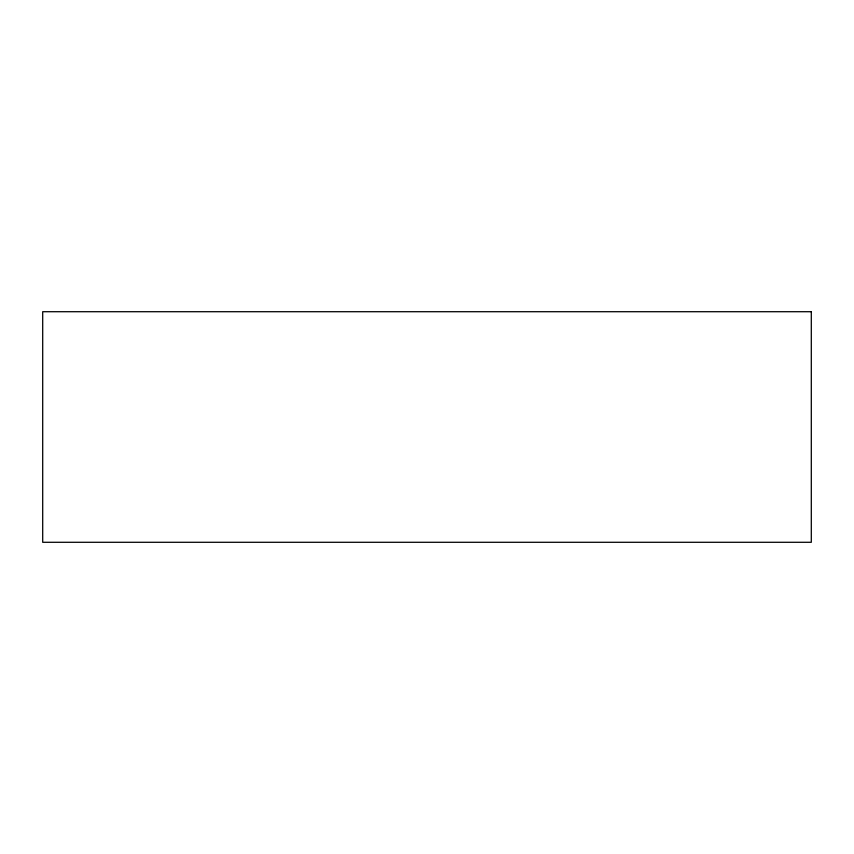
<?xml version="1.0" encoding="UTF-8"?>
<svg xmlns="http://www.w3.org/2000/svg" width="854" height="854" viewBox="0 0 854 854"><rect width="100%" height="100%" fill="white"/><g stroke="black" fill="none" stroke-linecap="round" stroke-linejoin="round"><path stroke-width="1.28" d="M811.3 311.71L42.7 311.71L42.7 542.29L811.3 542.29L811.3 311.71"/></g></svg>
